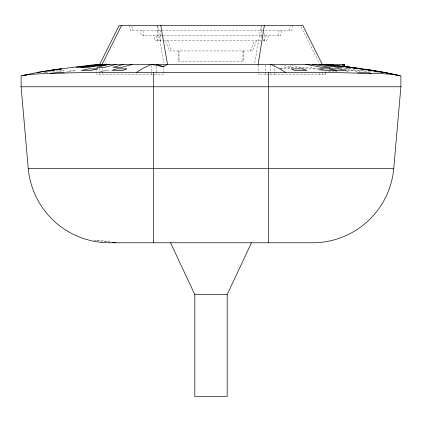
<?xml version="1.0" encoding="UTF-8"?>
<svg xmlns="http://www.w3.org/2000/svg" width="422" height="422" viewBox="0 0 422 422"><rect width="100%" height="100%" fill="white"/><g stroke="black" fill="none" stroke-linecap="round" stroke-linejoin="round"><path stroke-width="0.32" stroke-dasharray="2.11 1.58" d="M258.122 64.951L258.122 74.509L325.283 74.509L325.283 71.323M265.417 74.509L265.417 64.951M270.629 74.509L270.629 65.589M274.859 74.509L274.859 67.499M319.86 74.509L319.86 70.047M322.26 74.509L322.26 70.685M325.156 74.509L325.156 71.323M160.566 35.664L160.571 30.563M264.151 35.664L264.156 33.116M160.434 40.76L160.45 35.664M264.019 40.76L264.035 35.664M254.74 63.02L261.118 26.117M278.246 35.664L279.148 30.563M281.548 30.563L280.651 35.664L263.829 35.664M289.344 30.563L290.13 26.106M292.646 25.468L291.744 30.563L130.256 30.563L129.354 25.468M250.483 50.956L254.16 40.76M264.283 40.76L266.14 35.664M268.545 35.664L266.688 40.76L155.312 40.76L153.455 35.664M256.423 40.76L252.678 50.956L169.322 50.956L165.577 40.76M99.666 71.666L103.327 70.421L108.765 70.421L101.053 71.74M66.286 72.262L71.756 70.4L75.738 70.405L66.966 72.331M43.566 72.8L51.025 71.197M55.113 72.31L64.044 70.4L57.819 70.395L44.347 72.816M280.387 68.274L291.122 67.351L308.994 67.341L322.767 70.59M162.554 35.664L141.349 35.664L140.452 30.563M163.208 35.664L262.837 35.664M330.109 67.33L331.982 67.33M305.354 68.87L318.257 68.86M354.179 68.844L343.687 68.849L361.48 72.257M347.026 70.374L366.438 70.363M280.419 68.427L290.8 68.739M328.638 71.197L333.849 71.735M109.678 242.101L94.407 240.297L100.336 240.297L111.64 242.159M346.457 71.244L349.717 71.729M342.284 67.515L370.511 72.278M340.005 68.243L341.846 68.543M367.694 70.622L368.955 70.88M369.582 71.012L378.381 72.827M335.305 71.181L337.853 71.724M280.799 64.482L292.931 68.005M291.328 64.851L304.204 68.528M289.714 64.819L291.122 67.351M301.023 26.644L319.269 63.136M155.86 35.664L157.717 40.76M167.84 40.76L171.517 50.956M142.852 30.563L143.754 35.664M131.87 26.106L132.656 30.563M157.643 25.468L163.673 63.02M261.55 35.664L261.556 38.212M157.965 35.664L157.981 40.76M261.429 30.563L261.434 35.664M261.323 25.468L261.334 30.563M157.844 30.563L157.849 35.664M157.738 26.106L157.749 30.563M274.859 64.951L274.859 66.861M243.789 50.956L243.789 61.153L178.211 61.153L178.211 50.956M242.951 50.956L242.951 61.153M179.049 50.956L179.049 61.153M163.878 64.951L163.878 66.861M163.878 67.499L163.878 74.509L96.844 74.509L96.844 70.047M156.583 66.228L156.583 74.509M151.371 65.589L151.371 74.509M102.14 68.137L102.14 74.509M99.74 68.137L99.74 74.509"/><path stroke-width="0.63" d="M97.503 64.313L54.027 69.714L37.59 72.426L21.1 75.87L21.1 86.779L28.232 168.32A81.567 81.567 0 0 0 109.493 242.777L312.507 242.777A81.567 81.567 0 0 0 393.768 168.32L400.9 86.779L400.9 75.87C375.981 70.115 350.529 67.23 325.156 64.313L328.548 64.687L325.246 64.313L96.844 64.313M371.033 70.416L375.205 70.838L342.522 66.259L342.532 64.313M329.519 64.803L329.556 64.313M258.122 64.313L264.357 25.468M328.917 64.708L328.48 64.661L328.511 64.313L344.426 64.313L343.65 66.396L343.387 64.313M170.535 242.777L194.816 294.572L194.816 396.532L227.184 396.532L227.184 294.572L251.465 242.777M99.74 64.313L119.162 25.468L302.838 25.468L322.26 64.313M102.14 64.313L121.562 25.468M21.939 75.702L30.41 74.335L50.656 73.27L97.841 72.294L136.317 72.5L142.879 68.385L151.371 64.313L163.446 66.745L167.481 64.313L160.771 25.468M132.571 64.313L121.816 67.346L113.006 67.341L123.962 64.313M54.032 69.714L51.563 70.358L61.681 68.839L37.59 72.426M116.214 64.313L104.635 67.341L96.886 67.335L109.282 64.313L80.971 67.325M24.45 75.153L28.026 74.662M109.282 64.313L87.518 67.33L76.013 67.32L103.005 64.313M95.657 64.803L96.965 64.64M333.327 64.967L332.03 65.115L333.327 65.268M50.656 73.27L58.036 72.763L64.466 72.885M136.317 72.5L268.35 72.705L324.154 72.294L382.78 73.739L391.59 74.335L400.061 75.702M357.529 72.885L367.773 72.763L371.344 73.27M350.708 67.272L348.229 67.014L360.763 68.833L358.099 68.364M359.101 68.839L361.585 69.029M21.1 86.779L400.9 86.779M28.232 168.32L393.768 168.32M194.816 294.572L227.184 294.572M386.167 72.895L387.412 72.99M325.467 64.497L328.749 64.803M343.645 66.491L349.216 67.314M325.457 64.524L328.068 64.798M332.721 65.125L325.283 64.313L342.522 66.259M325.156 64.313L328.274 64.666M112.226 242.402L115.406 242.777L113.523 242.465M335.923 65.584L337.22 65.742M349.87 67.404L355.097 68.121M356.4 68.301L360.926 68.696L344.457 66.57L344.426 64.313M344.225 66.602L346.098 66.871L344.268 66.586M362.851 69.219L364.117 69.408M365.378 69.598L367.277 69.883M368.543 70.073L369.804 70.263M323.474 64.313L342.047 67.325L337.22 67.325L318.926 64.313M384.405 72.426L367.968 69.714L384.832 72.748L384.405 72.426L397.55 75.153M371.07 70.469L372.331 70.685M373.591 70.901L374.852 71.118M376.113 71.339L377.373 71.555M378.634 71.772L379.895 71.988M381.156 72.204L382.416 72.426M312.639 64.313L329.993 67.33L321.606 67.335L305.739 64.313M329.229 68.855L336.271 70.379M156.583 64.313L163.446 66.745M270.629 64.313L279.121 68.385L285.683 72.5M268.35 72.705L268.35 242.777M153.65 72.705L153.65 242.777M126.658 68.876L122.797 70.4L111.883 70.395L116.646 68.87L126.658 68.876M97.519 68.86L90.946 70.379L81.404 70.374L88.836 68.855L97.519 68.86M302.416 68.87L291.18 68.876L294.683 70.405L306.905 70.395L302.416 68.87M338.644 68.849L318.8 68.86L324.819 70.384L346.62 70.374L338.644 68.849"/></g></svg>
